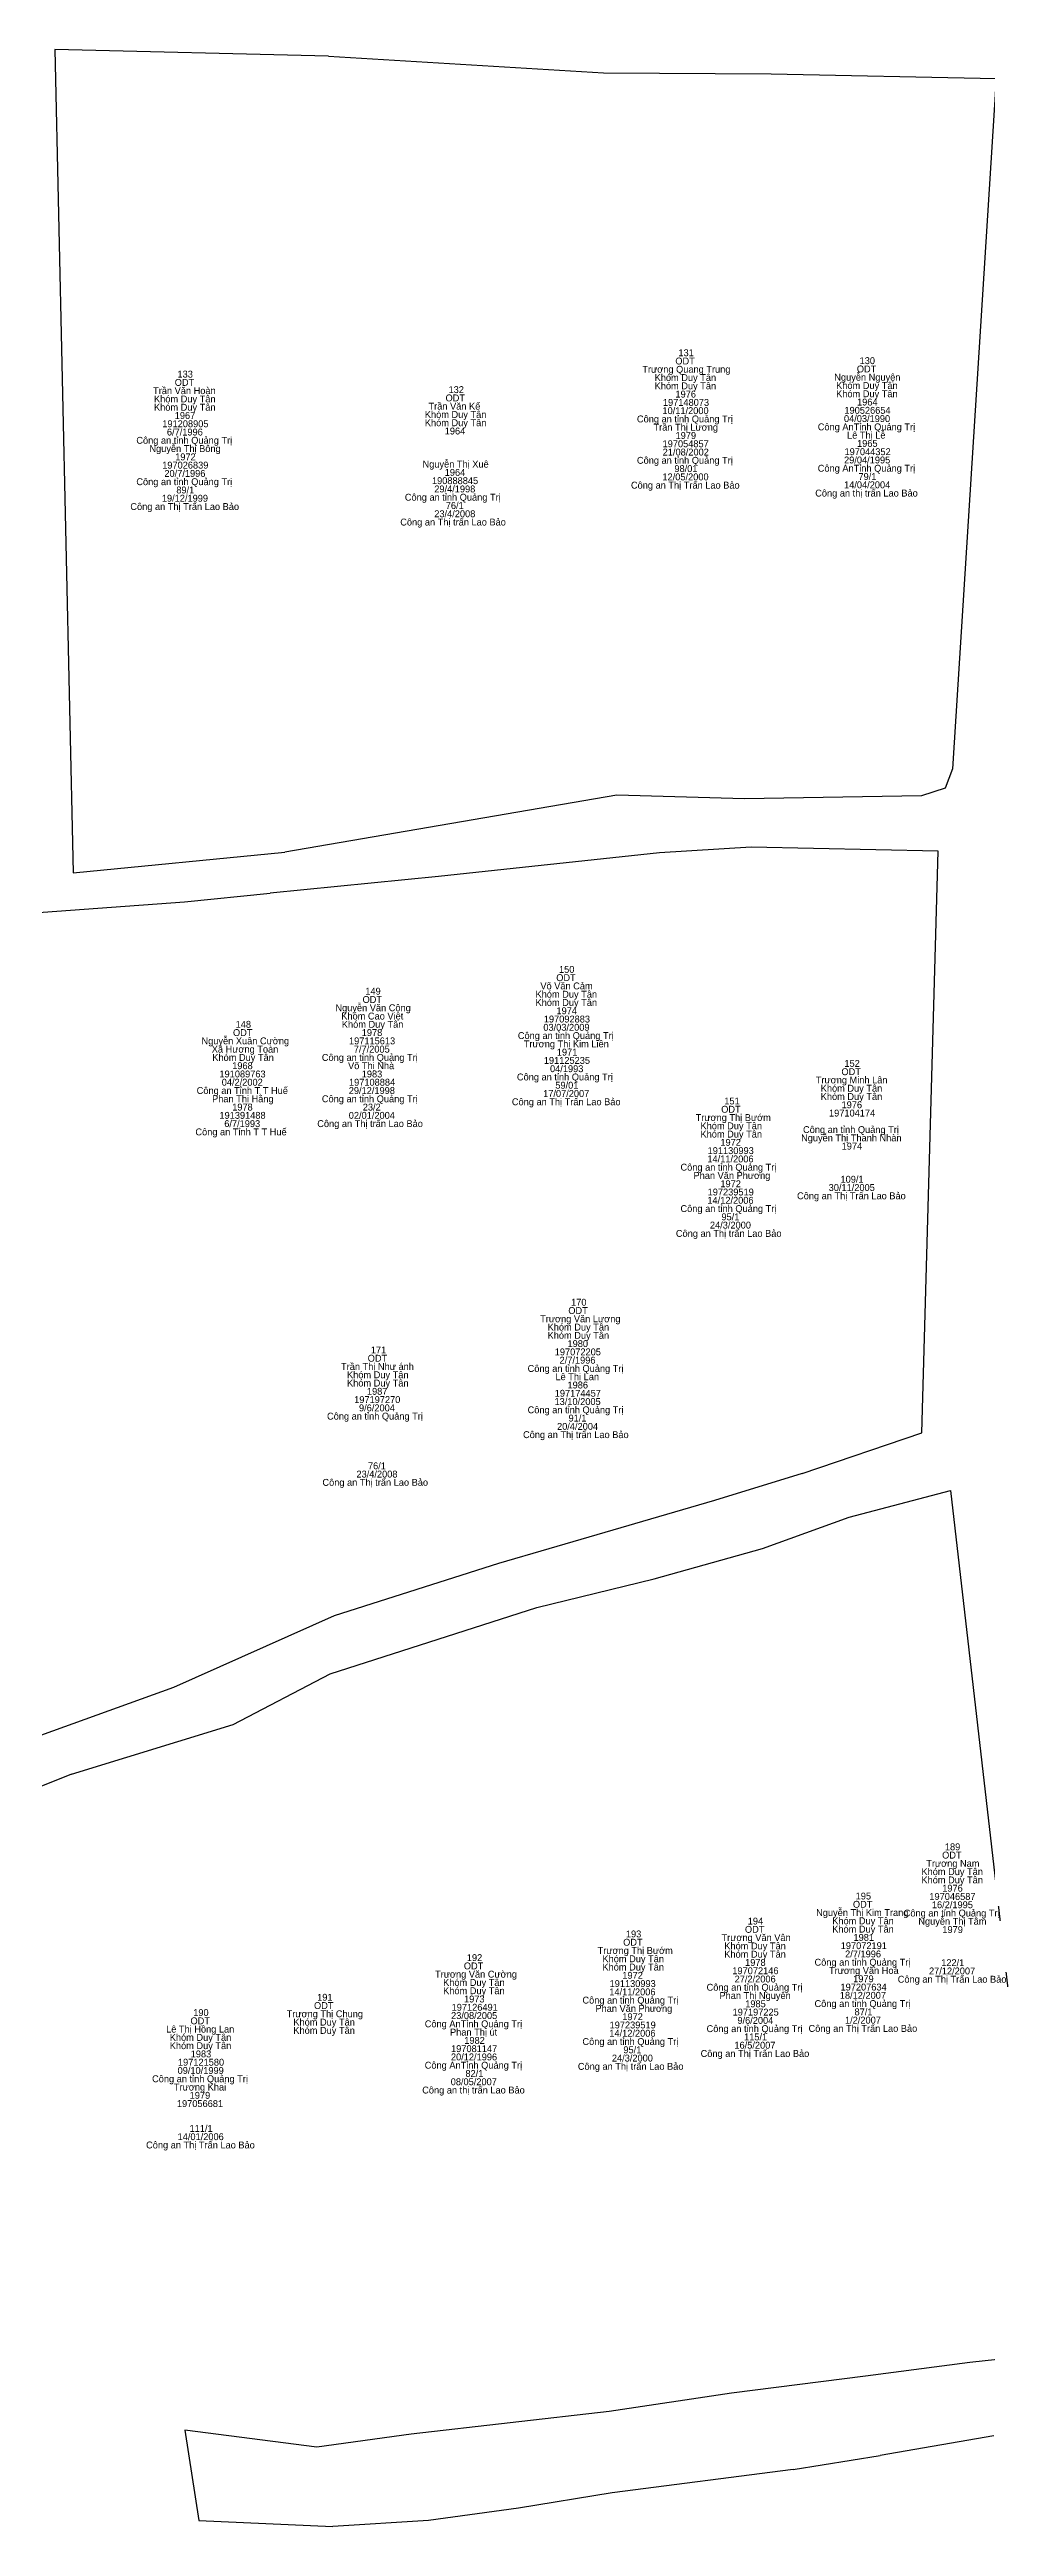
# Model space of a CAD drawing. Extents: x 535932 to 536577, y 1836990 to 1837547.
# Drawn here: x 536075.2 to 536156.8, y 1837004.8 to 1837220.3 of the extents above; entities that cross this region are included whole.
import ezdxf

# ---------------------------------------------------------------- set-up
doc = ezdxf.new("R2010")
doc.units = 0
doc.layers.add('Level 1', color=7, linetype='Continuous')
doc.layers.add('Level 23', color=7, linetype='Continuous')

msp = doc.modelspace()

# ---------------------------------------------------------------- linework, layer by layer
at = {"layer": 'Level 23'}
for p, q in [((536099.49, 1837219.7), (536123.42, 1837218.24)), ((536123.42, 1837218.24), (536138.01, 1837218.17)), ((536124.57, 1837155.41), (536095.69, 1837150.44)), ((536135.7, 1837155.07), (536124.57, 1837155.41)), ((536136.26, 1837150.88), (536128.28, 1837150.39)), ((536109.08, 1837148.31), (536094.43, 1837146.86)), ((536128.28, 1837150.39), (536109.08, 1837148.31)), ((536033.93, 1837142.21), (536086.97, 1837146.12)), ((536086.97, 1837146.12), (536094.43, 1837146.86)), ((536140.71, 1837096.39), (536133.09, 1837094.04)), ((536137.26, 1837089.85), (536144.8, 1837092.59)), ((536114.28, 1837088.55), (536099.99, 1837084)), ((536127.82, 1837087.23), (536137.26, 1837089.85)), ((536117.63, 1837084.72), (536127.82, 1837087.23)), ((536099.65, 1837078.95), (536117.63, 1837084.72)), ((536091.21, 1837074.54), (536099.65, 1837078.95)), ((536077.15, 1837070.22), (536091.21, 1837074.54)), ((536077.15, 1837070.22), (536028.07, 1837050.63)), ((536155.29, 1837019.03), (536146.21, 1837017.84)), ((536146.21, 1837017.84), (536134.57, 1837016.38)), ((536123.91, 1837014.77), (536106.7, 1837012.8)), ((536134.57, 1837016.38), (536123.91, 1837014.77)), ((536087.01, 1837013.16), (536088.23, 1837005.3)), ((536098.48, 1837011.68), (536087.01, 1837013.16)), ((536106.7, 1837012.8), (536098.48, 1837011.68)), ((536157.39, 1837012.66), (536147.5, 1837010.93)), ((536139.93, 1837009.74), (536147.5, 1837010.93)), ((536139.93, 1837009.74), (536124.17, 1837007.71)), ((536116.02, 1837006.37), (536108.2, 1837005.28)), ((536124.17, 1837007.71), (536116.02, 1837006.37)), ((536088.23, 1837005.3), (536099.88, 1837004.77)), ((536108.2, 1837005.28), (536099.88, 1837004.77))]:
    msp.add_line(p, q, dxfattribs=at)
for points in [[(536099.49, 1837219.7), (536075.69, 1837220.27), (536077.29, 1837148.64), (536095.69, 1837150.44)], [(536138.01, 1837218.17), (536157.58, 1837217.74), (536153.79, 1837157.69), (536153.15, 1837156), (536151.09, 1837155.35), (536135.7, 1837155.07)], [(536140.71, 1837096.39), (536151.12, 1837099.91), (536152.55, 1837150.54), (536136.26, 1837150.88)], [(536144.8, 1837092.59), (536153.61, 1837094.89), (536162.25, 1837019.78), (536155.29, 1837019.03)], [(536133.09, 1837094.04), (536118.68, 1837089.83), (536114.28, 1837088.55)], [(536099.99, 1837084), (536086.01, 1837077.77), (536071.63, 1837072.58), (536018.62, 1837051.61), (536000, 1837042.94)]]:
    msp.add_lwpolyline(points, dxfattribs=at)

# ---------------------------------------------------------------- texts
at = {"layer": 'Level 1'}
for s, p in [('131', (536129.94, 1837193.59)), ('ODT', (536086.12, 1837191.01)), ('133', (536086.36, 1837191.73)), ('Trương Quang Trung', (536126.8, 1837192.15)), ('Khóm Duy Tân', (536127.87, 1837191.43)), ('ODT', (536129.67, 1837192.87)), ('Nguyễn Nguyện', (536143.5, 1837191.46)), ('Khóm Duy Tân', (536143.66, 1837190.74)), ('ODT', (536145.46, 1837192.18)), ('130', (536145.7, 1837192.9)), ('Trần Văn Hoàn', (536084.24, 1837190.29)), ('Khóm Duy Tân', (536084.32, 1837189.57)), ('Khóm Duy Tân', (536084.32, 1837188.85)), ('Trần Văn Kế', (536108.2, 1837188.94)), ('ODT', (536109.68, 1837189.66)), ('132', (536109.94, 1837190.38)), ('Khóm Duy Tân', (536127.87, 1837190.71)), ('197148073', (536128.59, 1837189.27)), ('1976', (536129.68, 1837189.99)), ('Khóm Duy Tân', (536143.66, 1837190.02)), ('1964', (536145.48, 1837189.3)), ('191208905', (536085.04, 1837187.41)), ('6/7/1996', (536085.44, 1837186.69)), ('1967', (536086.12, 1837188.13)), ('Khóm Duy Tân', (536107.88, 1837188.22)), ('Khóm Duy Tân', (536107.88, 1837187.5)), ('1964 ', (536109.61, 1837186.78)), ('Công an tỉnh Quảng Trị', (536126.33, 1837187.83)), ('Trần Thị Lương', (536127.77, 1837187.11)), ('10/11/2000', (536128.55, 1837188.55)), ('Công AnTỉnh Quảng Trị', (536142.06, 1837187.14)), ('04/03/1990', (536144.34, 1837187.86)), ('190526654', (536144.38, 1837188.58)), ('Lê Thị Lễ', (536144.61, 1837186.42)), ('Công an tỉnh Quảng Trị', (536082.78, 1837185.97)), ('Nguyễn Thị Bông', (536083.92, 1837185.25)), ('1972', (536086.16, 1837184.53)), ('21/08/2002', (536128.57, 1837184.95)), ('197054857', (536128.56, 1837185.67)), ('1979', (536129.69, 1837186.39)), ('197044352', (536144.39, 1837184.98)), ('1965', (536145.48, 1837185.7)), ('Công an tỉnh Quảng Trị', (536082.78, 1837182.37)), ('197026839', (536085.03, 1837183.81)), ('20/7/1996', (536085.22, 1837183.09)), ('Nguyễn Thị Xuê ', (536107.68, 1837183.9)), ('190888845 ', (536108.5, 1837182.46)), ('1964 ', (536109.61, 1837183.18)), ('Công an tỉnh Quảng Trị', (536126.33, 1837184.23)), ('12/05/2000', (536128.55, 1837182.79)), ('98/01', (536129.59, 1837183.51)), ('Công AnTỉnh Quảng Trị', (536142.06, 1837183.54)), ('29/04/1995', (536144.35, 1837184.26)), ('79/1', (536145.6, 1837182.82)), ('Công an Thị Trấn Lao Bảo', (536082.26, 1837180.21)), ('19/12/1999', (536085, 1837180.93)), ('89/1', (536086.26, 1837181.65)), ('Công an tỉnh Quảng Trị  ', (536106.14, 1837181.02)), ('29/4/1998 ', (536108.7, 1837181.74)), ('76/1 ', (536109.7, 1837180.3)), ('Công an Thị Trấn Lao Bảo', (536125.81, 1837182.07)), ('Công an thị trấn Lao Bảo', (536141.84, 1837181.38)), ('14/04/2004', (536144.35, 1837182.1)), ('Công an Thị trấn Lao Bảo  ', (536105.74, 1837178.86)), ('23/4/2008 ', (536108.7, 1837179.58)), ('ODT', (536119.31, 1837139.22)), ('150', (536119.55, 1837139.94)), ('ODT', (536102.46, 1837137.32)), ('149', (536102.7, 1837138.04)), ('Khóm Duy Tân', (536117.51, 1837137.78)), ('Khóm Duy Tân', (536117.51, 1837137.06)), ('Võ Văn Cảm', (536117.93, 1837138.5)), ('148', (536091.42, 1837135.16)), ('Nguyễn Văn Công', (536100.1, 1837136.6)), ('Khóm Cao Việt', (536100.61, 1837135.88)), ('Khóm Duy Tân', (536100.66, 1837135.16)), ('03/03/2009', (536118.19, 1837134.9)), ('197092883', (536118.23, 1837135.62)), ('1974', (536119.33, 1837136.34)), ('Nguyễn Xuân Cường', (536088.45, 1837133.72)), ('Xã Hương Toàn', (536089.34, 1837133)), ('ODT', (536091.19, 1837134.44)), ('197115613 ', (536101.28, 1837133.72)), ('7/7/2005 ', (536101.7, 1837133)), ('1978 ', (536102.39, 1837134.44)), ('Công an tỉnh Quảng Trị', (536115.97, 1837134.18)), ('Trương Thị Kim Liên', (536116.49, 1837133.46)), ('1971', (536119.36, 1837132.74)), ('Khóm Duy Tân', (536089.39, 1837132.28)), ('191089763 ', (536090.01, 1837130.84)), ('1968 ', (536091.12, 1837131.56)), ('Công an tỉnh Quảng Trị  ', (536098.92, 1837132.28)), ('Võ Thị Nhà ', (536101.2, 1837131.56)), ('1983 ', (536102.39, 1837130.84)), ('Công an tỉnh Quảng Trị ', (536115.89, 1837130.58)), ('191125235', (536118.23, 1837132.02)), ('04/1993', (536118.77, 1837131.3)), ('ODT', (536144.12, 1837131.04)), ('152', (536144.38, 1837131.76)), ('Công an Tỉnh T T Huế ', (536088.03, 1837129.4)), ('Phan Thị Hằng', (536089.37, 1837128.68)), ('04/2/2002 ', (536090.21, 1837130.12)), ('Công an tỉnh Quảng Trị  ', (536098.92, 1837128.68)), ('29/12/1998 ', (536101.26, 1837129.4)), ('197108884 ', (536101.28, 1837130.12)), ('Công an Thị Trấn Lao Bảo', (536115.45, 1837128.42)), ('17/07/2007', (536118.17, 1837129.14)), ('59/01', (536119.23, 1837129.86)), ('151', (536133.93, 1837128.49)), ('Trương Minh Lân', (536141.89, 1837130.32)), ('Khóm Duy Tân', (536142.32, 1837129.6)), ('Khóm Duy Tân', (536142.32, 1837128.88)), ('191391488 ', (536090.01, 1837127.24)), ('6/7/1993 ', (536090.43, 1837126.52)), ('1978 ', (536091.12, 1837127.96)), ('Công an Thị trấn Lao Bảo  ', (536098.52, 1837126.52)), ('02/01/2004 ', (536101.26, 1837127.24)), ('23/2 ', (536102.48, 1837127.96)), ('Trương Thị Bướm', (536131.44, 1837127.05)), ('Khóm Duy Tân', (536131.86, 1837126.33)), ('ODT', (536133.66, 1837127.77)), ('197104174', (536143.04, 1837127.44)), ('1976', (536144.13, 1837128.16)), ('Công an Tỉnh T T Huế  ', (536087.92, 1837125.8)), ('Khóm Duy Tân', (536131.86, 1837125.61)), ('191130993 ', (536132.48, 1837124.17)), ('1972 ', (536133.59, 1837124.89)), ('Nguyễn Thị Thanh Nhàn', (536140.61, 1837125.28)), ('Công an tỉnh Quảng Trị', (536140.78, 1837126)), ('1974', (536144.14, 1837124.56)), ('Công an tỉnh Quảng Trị  ', (536130.12, 1837122.73)), ('Phan Văn Phương ', (536131.25, 1837122.01)), ('14/11/2006 ', (536132.46, 1837123.45)), ('14/12/2006 ', (536132.46, 1837119.85)), ('197239519 ', (536132.48, 1837120.57)), ('1972 ', (536133.59, 1837121.29)), ('Công an Thị Trấn Lao Bảo', (536140.26, 1837120.24)), ('30/11/2005', (536143.01, 1837120.96)), ('109/1', (536144.04, 1837121.68)), ('Công an tỉnh Quảng Trị  ', (536130.12, 1837119.13)), ('24/3/2000 ', (536132.68, 1837117.69)), ('95/1 ', (536133.68, 1837118.41)), ('Công an Thị trấn Lao Bảo  ', (536129.72, 1837116.97)), ('Trương Văn Lương', (536117.91, 1837109.54)), ('ODT', (536120.36, 1837110.26)), ('170', (536120.6, 1837110.98)), ('171', (536103.18, 1837106.83)), ('Khóm Duy Tân', (536118.56, 1837108.82)), ('Khóm Duy Tân', (536118.56, 1837108.1)), ('1980 ', (536120.29, 1837107.38)), ('Trần Thị Như ánh', (536100.59, 1837105.39)), ('Khóm Duy Tân', (536101.11, 1837104.67)), ('ODT', (536102.91, 1837106.11)), ('Công an tỉnh Quảng Trị  ', (536116.82, 1837105.22)), ('197072205 ', (536119.18, 1837106.66)), ('2/7/1996 ', (536119.6, 1837105.94)), ('Khóm Duy Tân', (536101.11, 1837103.95)), ('197197270 ', (536101.73, 1837102.51)), ('1987 ', (536102.84, 1837103.23)), ('197174457 ', (536119.18, 1837103.06)), ('Lê Thị Lan ', (536119.24, 1837104.5)), ('1986 ', (536120.29, 1837103.78)), ('Công an tỉnh Quảng Trị  ', (536099.37, 1837101.07)), ('9/6/2004 ', (536102.15, 1837101.79)), ('Công an tỉnh Quảng Trị  ', (536116.82, 1837101.62)), ('13/10/2005 ', (536119.16, 1837102.34)), ('91/1 ', (536120.38, 1837100.9)), ('Công an Thị trấn Lao Bảo  ', (536116.42, 1837099.46)), ('20/4/2004 ', (536119.38, 1837100.18)), ('23/4/2008 ', (536101.93, 1837096.03)), ('76/1 ', (536102.93, 1837096.75)), ('Công an Thị trấn Lao Bảo  ', (536098.97, 1837095.31)), ('Khóm Duy Tân', (536151.08, 1837061.44)), ('Trương Nam', (536151.5, 1837062.16)), ('ODT', (536152.88, 1837062.88)), ('189', (536153.12, 1837063.6)), ('195', (536145.36, 1837059.32)), ('Khóm Duy Tân', (536151.08, 1837060.72)), ('1976', (536152.89, 1837060)), ('Nguyễn Thị Kim Trang', (536141.92, 1837057.88)), ('Khóm Duy Tân', (536143.32, 1837057.16)), ('ODT', (536145.12, 1837058.6)), ('Công an tỉnh Quảng Trị', (536149.54, 1837057.84)), ('Nguyễn Thị Tâm', (536150.81, 1837057.12)), ('197046587', (536151.77, 1837059.28)), ('16/2/1995', (536151.99, 1837058.56)), ('ODT', (536125.13, 1837055.3)), ('193', (536125.37, 1837056.02)), ('Trương Văn Vân', (536133.69, 1837055.7)), ('Khóm Duy Tân', (536133.93, 1837054.98)), ('ODT', (536135.73, 1837056.42)), ('194', (536135.97, 1837057.14)), ('Khóm Duy Tân', (536143.32, 1837056.44)), ('1981', (536145.17, 1837055.72)), ('1979', (536152.9, 1837056.4)), ('ODT', (536111.27, 1837053.24)), ('192', (536111.53, 1837053.96)), ('Trương Thị Bướm', (536122.91, 1837054.58)), ('Khóm Duy Tân', (536123.33, 1837053.86)), ('Khóm Duy Tân', (536123.33, 1837053.14)), ('Khóm Duy Tân', (536133.93, 1837054.26)), ('1978', (536135.74, 1837053.54)), ('Công an tỉnh Quảng Trị', (536141.78, 1837053.56)), ('Trương Văn Hoá', (536143.04, 1837052.84)), ('197072191', (536144.06, 1837055)), ('2/7/1996', (536144.44, 1837054.28)), ('122/1', (536152.8, 1837053.52)), ('Trương Văn Cường', (536108.77, 1837052.52)), ('Khóm Duy Tân', (536109.47, 1837051.8)), ('Khóm Duy Tân', (536109.47, 1837051.08)), ('14/11/2006 ', (536123.93, 1837050.98)), ('191130993 ', (536123.95, 1837051.7)), ('1972 ', (536125.06, 1837052.42)), ('Công an tỉnh Quảng Trị', (536132.39, 1837051.38)), ('197072146', (536134.63, 1837052.82)), ('27/2/2006', (536134.83, 1837052.1)), ('18/12/2007', (536143.98, 1837050.68)), ('197207634', (536144.04, 1837051.4)), ('1979', (536145.14, 1837052.12)), ('Công an Thị Trấn Lao Bảo', (536149.02, 1837052.08)), ('27/12/2007', (536151.74, 1837052.8)), ('190', (536087.73, 1837049.18)), ('Trương Thị Chung', (536095.86, 1837049.07)), ('ODT', (536098.24, 1837049.79)), ('191', (536098.51, 1837050.51)), ('23/08/2005', (536110.16, 1837048.92)), ('197126491', (536110.21, 1837049.64)), ('1973', (536111.29, 1837050.36)), ('Công an tỉnh Quảng Trị  ', (536121.59, 1837050.26)), ('Phan Văn Phương ', (536122.72, 1837049.54)), ('1972 ', (536125.06, 1837048.82)), ('Phan Thị Nguyên', (536133.51, 1837050.66)), ('197197225', (536134.65, 1837049.22)), ('1985', (536135.75, 1837049.94)), ('Công an tỉnh Quảng Trị', (536141.78, 1837049.96)), ('1/2/2007', (536144.43, 1837048.52)), ('87/1', (536145.26, 1837049.24)), ('Lê Thị Hồng Lan', (536085.37, 1837047.74)), ('Khóm Duy Tân', (536085.69, 1837047.02)), ('ODT', (536087.49, 1837048.46)), ('Khóm Duy Tân', (536096.44, 1837048.35)), ('Khóm Duy Tân', (536096.44, 1837047.63)), ('Công AnTỉnh Quảng Trị', (536107.87, 1837048.2)), ('Phan Thị út', (536110.07, 1837047.48)), ('1982', (536111.31, 1837046.76)), ('Công an tỉnh Quảng Trị  ', (536121.59, 1837046.66)), ('14/12/2006 ', (536123.93, 1837047.38)), ('197239519 ', (536123.95, 1837048.1)), ('Công an tỉnh Quảng Trị', (536132.39, 1837047.78)), ('9/6/2004', (536135.07, 1837048.5)), ('115/1', (536135.65, 1837047.06)), ('Công an Thị Trấn Lao Bảo', (536141.26, 1837047.8)), ('Khóm Duy Tân', (536085.69, 1837046.3)), ('197121580', (536086.4, 1837044.86)), ('1983', (536087.51, 1837045.58)), ('Công AnTỉnh Quảng Trị', (536107.87, 1837044.6)), ('20/12/1996', (536110.15, 1837045.32)), ('197081147', (536110.16, 1837046.04)), ('Công an Thị trấn Lao Bảo  ', (536121.19, 1837044.5)), ('24/3/2000 ', (536124.15, 1837045.22)), ('95/1 ', (536125.15, 1837045.94)), ('Công an Thị Trấn Lao Bảo', (536131.87, 1837045.62)), ('16/5/2007', (536134.81, 1837046.34)), ('Công an tỉnh Quảng Trị', (536084.15, 1837043.42)), ('Trương Khai ', (536086.05, 1837042.7)), ('09/10/1999', (536086.37, 1837044.14)), ('Công an thị trấn Lao Bảo', (536107.65, 1837042.44)), ('08/05/2007', (536110.13, 1837043.16)), ('82/1', (536111.41, 1837043.88)), ('197056681 ', (536086.31, 1837041.26)), ('1979 ', (536087.42, 1837041.98)), ('14/01/2006', (536086.37, 1837038.38)), ('111/1', (536087.41, 1837039.1)), ('Công an Thị Trấn Lao Bảo', (536083.63, 1837037.66))]:
    msp.add_text(s, height=0.6, dxfattribs=at).set_placement(p)

doc.saveas('drawing.dxf')
